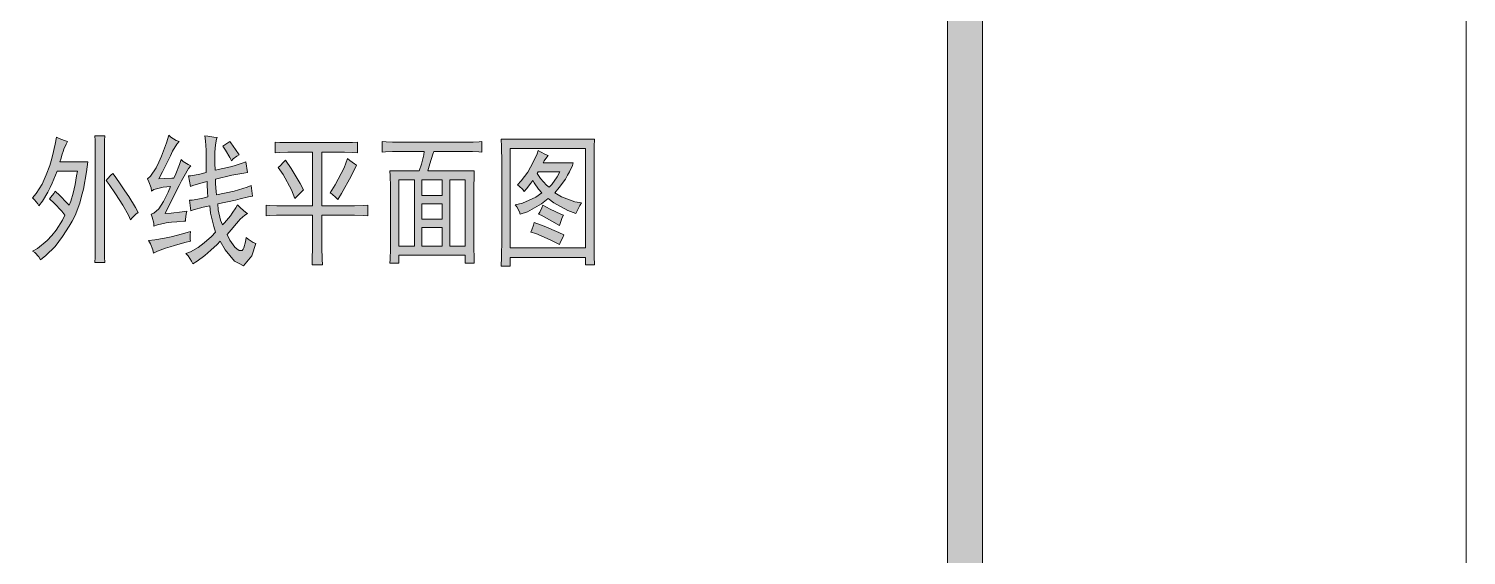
# Model space of a CAD drawing. Header units: millimetres. Extents: x -4415 to 173792, y -78716 to 47289.
# Drawn here: x 165188 to 173792, y -72439 to -69289 of the extents above; entities that cross this region are included whole.
import ezdxf

# ---------------------------------------------------------------- set-up
doc = ezdxf.new("R2010")
doc.units = ezdxf.units.MM

msp = doc.modelspace()

# ---------------------------------------------------------------- hatches: boundary and pattern name
h = msp.add_hatch(color=0)
h.dxf.hatch_style = 2
h.paths.add_polyline_path([(170896.4, -75821.1), (170687.1, -75610.7), (170687.1, 44182.9), (170896.4, 44393.3)])
h = msp.add_hatch(color=0)
h.dxf.hatch_style = 2
h.paths.add_polyline_path([(165419.5, -69964.1), (165410.9, -69979.2), (165398, -70009.2), (165393.7, -70024.3), (165388.3, -70040.4), (165378.7, -70070.4), (165373.3, -70085.4), (165540.8, -70085.4), (165533.2, -70145.6), (165515, -70248.6), (165504.3, -70290.5), (165492.5, -70333.4), (165464.5, -70407.5), (165447.4, -70439.7), (165430.2, -70470.8), (165390.5, -70533.1), (165367.9, -70562.1), (165345.4, -70592.1), (165289.6, -70646.9), (165257.4, -70671.6), (165247.7, -70653.3), (165224.1, -70627.6), (165209.1, -70621.1), (165240.2, -70603.9), (165298.2, -70556.7), (165325, -70525.6), (165351.8, -70494.5), (165390.5, -70434.3), (165403.4, -70405.3), (165385.1, -70381.7), (165340, -70333.4), (165311, -70307.7), (165320.7, -70298), (165337.9, -70274.4), (165346.5, -70260.4), (165373.3, -70287.3), (165415.2, -70330.2), (165430.2, -70345.2), (165439.9, -70321.6), (165453.8, -70272.2), (165459.2, -70247.5), (165464.5, -70221.8), (165474.2, -70169.2), (165478.5, -70142.3), (165357.2, -70142.3), (165348.6, -70164.9), (165328.2, -70213.2), (165315.3, -70240), (165302.4, -70266.9), (165269.2, -70321.6), (165248.8, -70348.5), (165242.3, -70336.6), (165221.9, -70313), (165209.1, -70301.2), (165231.6, -70274.4), (165267, -70219.6), (165279.9, -70191.7), (165292.8, -70163.8), (165314.3, -70106.9), (165321.8, -70079), (165330.4, -70050), (165346.5, -69979.2), (165354, -69937.3), (165369, -69945.9), (165401.2, -69958.8)])
h = msp.add_hatch(color=0)
h.dxf.hatch_style = 2
h.paths.add_polyline_path([(165642.7, -69930.9), (165641.7, -69957.7), (165640.6, -70011.4), (165640.6, -70038.2), (165640.6, -70556.7), (165640.6, -70588.9), (165641.7, -70655.5), (165642.7, -70688.8), (165583.7, -70688.8), (165584.8, -70655.5), (165585.9, -70588.9), (165585.9, -70556.7), (165585.9, -70038.2), (165585.9, -70011.4), (165584.8, -69957.7), (165583.7, -69930.9)])
h = msp.add_hatch(color=0)
h.dxf.hatch_style = 2
h.paths.add_polyline_path([(166088.2, -69964.1), (166074.3, -69979.2), (166048.5, -70022.1), (166035.6, -70050), (166022.8, -70077.9), (165988.4, -70145.6), (165966.9, -70186.4), (165999.1, -70185.3), (166043.2, -70183.1), (166055, -70183.1), (166067.9, -70157.4), (166089.3, -70102.6), (166099, -70071.5), (166111.9, -70083.3), (166141.9, -70102.6), (166158, -70109.1), (166144.1, -70126.2), (166117.2, -70171.3), (166102.2, -70200.3), (166088.2, -70228.2), (166038.9, -70325.9), (166004.5, -70395.7), (166041, -70392.5), (166105.4, -70385), (166133.3, -70381.7), (166130.1, -70398.9), (166125.8, -70427.9), (166125.8, -70439.7), (166116.2, -70439.7), (166074.3, -70444), (166042.1, -70447.2), (166009.9, -70451.5), (165957.3, -70463.3), (165936.9, -70469.8), (165935.8, -70452.6), (165927.2, -70417.2), (165920.8, -70398.9), (165936.9, -70393.5), (165966.9, -70366.7), (165979.8, -70345.2), (165993.8, -70322.7), (166021.7, -70266.9), (166036.7, -70233.6), (165991.6, -70236.8), (165935.8, -70250.8), (165922.9, -70260.4), (165919.7, -70242.2), (165906.8, -70204.6), (165899.3, -70186.4), (165916.5, -70171.3), (165950.8, -70121.9), (165966.9, -70087.6), (165983, -70052.2), (166012, -69972.7), (166026, -69926.6), (166038.9, -69938.4), (166070, -69957.7)])
h = msp.add_hatch(color=0)
h.dxf.hatch_style = 2
h.paths.add_polyline_path([(166249.3, -70041.4), (166249.3, -70016.7), (166246.1, -69960.9), (166241.8, -69930.9), (166258.9, -69931.9), (166295.4, -69937.3), (166314.8, -69940.5), (166310.5, -69950.2), (166305.1, -69983.5), (166304, -70006), (166301.9, -70028.6), (166301.9, -70094), (166304, -70135.9), (166395.3, -70115.5), (166417.8, -70109.1), (166464, -70094), (166486.5, -70085.4), (166497.2, -70149.9), (166474.7, -70153.1), (166427.5, -70161.7), (166402.8, -70166), (166306.2, -70189.6), (166306.2, -70216.4), (166309.4, -70263.6), (166311.5, -70284), (166416.7, -70260.4), (166443.6, -70254), (166495.1, -70236.8), (166518.7, -70227.1), (166527.3, -70290.5), (166502.6, -70295.9), (166452.2, -70307.7), (166425.3, -70314.1), (166320.1, -70337.7), (166322.3, -70372.1), (166336.2, -70434.3), (166347, -70463.3), (166358.8, -70451.5), (166382.4, -70423.6), (166394.2, -70408.6), (166404.9, -70393.5), (166426.4, -70360.3), (166436.1, -70342), (166455.4, -70361.3), (166486.5, -70389.2), (166497.2, -70395.7), (166480.1, -70405.3), (166452.2, -70427.9), (166442.5, -70440.8), (166431.8, -70453.7), (166399.6, -70493.4), (166375.9, -70520.2), (166392, -70553.5), (166421, -70596.4), (166433.9, -70606.1), (166446.8, -70615.8), (166465, -70615.8), (166470.4, -70608.2), (166475.8, -70599.7), (166485.4, -70564.2), (166489.7, -70537.4), (166501.5, -70549.2), (166530.5, -70567.4), (166546.6, -70573.9), (166523, -70648), (166473.6, -70708.1), (166446.8, -70694.1), (166420, -70679.1), (166363.1, -70612.5), (166333, -70561), (166314.8, -70579.3), (166277.2, -70613.6), (166258.9, -70629.7), (166240.7, -70645.8), (166195.6, -70679.1), (166168.8, -70695.2), (166162.3, -70679.1), (166141.9, -70648), (166128, -70635.1), (166154.8, -70623.3), (166201, -70597.5), (166220.3, -70584.6), (166238.5, -70570.7), (166281.5, -70532), (166306.2, -70506.3), (166294.4, -70473), (166276.1, -70393.5), (166270.7, -70348.5), (166231, -70357), (166174.1, -70372.1), (166158, -70378.5), (166149.4, -70314.1), (166165.5, -70314.1), (166221.4, -70304.4), (166260, -70294.8), (166257.9, -70266.9), (166254.6, -70221.8), (166254.6, -70203.5), (166218.1, -70213.2), (166168.8, -70228.2), (166154.8, -70233.6), (166144.1, -70169.2), (166158, -70169.2), (166210.6, -70159.5), (166249.3, -70149.9)])
h = msp.add_hatch(color=0)
h.paths.add_polyline_path([(168573.4, -69950.2), (168572.3, -69993.1), (168571.2, -70085.4), (168571.2, -70135.9), (168571.2, -70496.6), (168571.2, -70549.2), (168572.3, -70651.2), (168573.4, -70702.7), (168519.7, -70702.7), (168519.7, -70658.7), (168069.9, -70658.7), (168069.9, -70709.1), (168016.2, -70709.1), (168017.3, -70656.5), (168018.4, -70549.2), (168018.4, -70493.4), (168018.4, -70135.9), (168018.4, -70087.6), (168017.3, -69994.2), (168016.2, -69950.2)])
h.paths.add_polyline_path([(168519.7, -70600.7), (168519.7, -70004.9), (168069.9, -70004.9), (168069.9, -70600.7)])
h = msp.add_hatch(color=0)
h.dxf.hatch_style = 2
h.paths.add_polyline_path([(166400.6, -70079), (166391, -70059.7), (166365.2, -70016.7), (166349.1, -69991), (166392, -69964.1), (166397.4, -69972.7), (166425.3, -70012.5), (166446.8, -70044.7), (166432.8, -70052.2), (166410.3, -70068.3)])
h = msp.add_hatch(color=0)
h.dxf.hatch_style = 2
h.paths.add_polyline_path([(167055.5, -69970.6), (167075.9, -69970.6), (167126.3, -69969.5), (167155.3, -69967.4), (167155.3, -70031.8), (167127.4, -70029.6), (167076.9, -70028.6), (167055.5, -70028.6), (166942.7, -70028.6), (166942.7, -70348.5), (167107, -70348.5), (167137.1, -70348.5), (167191.8, -70346.3), (167217.6, -70345.2), (167217.6, -70408.6), (167191.8, -70407.5), (167137.1, -70405.3), (167107, -70405.3), (166942.7, -70405.3), (166942.7, -70561), (166942.7, -70597.5), (166943.8, -70668.4), (166944.9, -70702.7), (166883.7, -70702.7), (166884.8, -70668.4), (166885.9, -70597.5), (166885.9, -70561), (166885.9, -70405.3), (166689.4, -70405.3), (166670.1, -70405.3), (166629.3, -70407.5), (166607.8, -70408.6), (166607.8, -70345.2), (166629.3, -70346.3), (166673.3, -70348.5), (166694.8, -70348.5), (166885.9, -70348.5), (166885.9, -70028.6), (166759.2, -70028.6), (166738.8, -70028.6), (166690.5, -70029.6), (166662.6, -70031.8), (166662.6, -69967.4), (166690.5, -69969.5), (166737.7, -69970.6), (166757, -69970.6)])
h = msp.add_hatch(color=0)
h.paths.add_polyline_path([(167827.3, -69967.4), (167847.7, -69967.4), (167883.1, -69965.2), (167900.3, -69964.1), (167900.3, -70028.6), (167881, -70026.4), (167844.5, -70024.3), (167827.3, -70024.3), (167611.5, -70024.3), (167606.2, -70040.4), (167587.9, -70097.3), (167576.1, -70139.1), (167854.1, -70139.1), (167853.1, -70171.3), (167850.9, -70236.8), (167850.9, -70271.2), (167850.9, -70561), (167850.9, -70597.5), (167853.1, -70663), (167854.1, -70692), (167800.5, -70692), (167800.5, -70644.7), (167403.3, -70644.7), (167403.3, -70692), (167349.6, -70692), (167350.7, -70670.5), (167352.8, -70606.1), (167352.8, -70564.2), (167352.8, -70263.6), (167352.8, -70232.5), (167350.7, -70169.2), (167349.6, -70139.1), (167524.6, -70139.1), (167537.5, -70100.5), (167551.4, -70043.6), (167554.6, -70024.3), (167385, -70024.3), (167364.6, -70024.3), (167323.8, -70026.4), (167303.4, -70028.6), (167303.4, -69964.1), (167326, -69965.2), (167365.7, -69967.4), (167385, -69967.4)])
h.paths.add_polyline_path([(167495.6, -70591.1), (167495.6, -70192.8), (167403.3, -70192.8), (167403.3, -70591.1)])
h.paths.add_polyline_path([(167800.5, -70591.1), (167800.5, -70192.8), (167708.2, -70192.8), (167708.2, -70591.1)])
h.paths.add_polyline_path([(167662, -70591.1), (167662, -70479.4), (167540.7, -70479.4), (167540.7, -70591.1)])
h.paths.add_polyline_path([(167662, -70287.3), (167662, -70192.8), (167540.7, -70192.8), (167540.7, -70287.3)])
h.paths.add_polyline_path([(167662, -70429), (167662, -70337.7), (167540.7, -70337.7), (167540.7, -70429)])
h = msp.add_hatch(color=0)
h.paths.add_polyline_path([(168296.4, -70047.9), (168287.8, -70058.6), (168272.8, -70080.1), (168266.4, -70091.9), (168446.7, -70091.9), (168441.4, -70106.9), (168424.2, -70144.5), (168412.4, -70166), (168399.5, -70188.5), (168361.9, -70240), (168336.1, -70271.2), (168376.9, -70295.9), (168456.4, -70325.9), (168496.1, -70331.3), (168486.4, -70346.3), (168470.3, -70378.5), (168462.8, -70395.7), (168413.4, -70377.4), (168329.7, -70331.3), (168296.4, -70304.4), (168256.7, -70336.6), (168173, -70383.9), (168129, -70398.9), (168124.7, -70383.9), (168109.6, -70354.9), (168098.9, -70342), (168142.9, -70333.4), (168222.4, -70298), (168258.9, -70271.2), (168239.5, -70248.6), (168212.7, -70212.1), (168204.1, -70197.1), (168192.3, -70213.2), (168166.5, -70247.5), (168153.7, -70263.6), (168144, -70250.8), (168123.6, -70230.4), (168112.9, -70223.9), (168135.4, -70200.3), (168175.1, -70146.6), (168191.2, -70117.7), (168207.3, -70087.6), (168229.9, -70038.2), (168236.3, -70017.8), (168250.3, -70026.4), (168280.3, -70041.4)])
h.paths.add_polyline_path([(168230.9, -70156.3), (168251.3, -70185.3), (168286.8, -70225), (168301.8, -70236.8), (168319, -70220.7), (168351.2, -70174.5), (168366.2, -70145.6), (168236.3, -70145.6)])
h = msp.add_hatch(color=0)
h.dxf.hatch_style = 2
h.paths.add_polyline_path([(166780.7, -70304.4), (166760.3, -70254), (166710.9, -70161.7), (166680.8, -70118.7), (166691.6, -70109.1), (166713, -70087.6), (166723.8, -70075.8), (166758.1, -70126.2), (166811.8, -70215.3), (166832.2, -70254), (166816.1, -70269), (166790.3, -70294.8)])
h = msp.add_hatch(color=0)
h.dxf.hatch_style = 2
h.paths.add_polyline_path([(166991.1, -70271.2), (167022.2, -70223.9), (167074.8, -70120.9), (167096.3, -70065.1), (167110.2, -70076.9), (167137.1, -70097.3), (167149.9, -70105.8), (167116.7, -70171.3), (167059.8, -70274.4), (167037.2, -70310.9), (167026.5, -70299.1), (167002.9, -70278.7)])
h = msp.add_hatch(color=0)
h.dxf.hatch_style = 2
h.paths.add_polyline_path([(165691.1, -70156.3), (165703.9, -70173.5), (165739.4, -70223.9), (165763, -70259.4), (165786.6, -70293.7), (165826.3, -70358.1), (165842.4, -70389.2), (165828.5, -70398.9), (165805.9, -70420.4), (165796.3, -70432.2), (165784.4, -70405.3), (165751.2, -70345.2), (165729.7, -70310.9), (165707.2, -70277.6), (165668.5, -70220.7), (165651.3, -70197.1), (165658.8, -70186.4), (165679.2, -70166)])
h = msp.add_hatch(color=0)
h.dxf.hatch_style = 2
h.paths.add_polyline_path([(168264.2, -70345.2), (168309.3, -70368.9), (168371.6, -70398.9), (168387.7, -70405.3), (168381.2, -70419.3), (168369.4, -70449.4), (168364.1, -70466.5), (168317.9, -70439.7), (168255.6, -70405.3), (168239.5, -70398.9), (168246, -70387.1), (168258.9, -70360.3)])
h = msp.add_hatch(color=0)
h.dxf.hatch_style = 2
h.paths.add_polyline_path([(168212.7, -70449.4), (168271.7, -70470.8), (168360.8, -70508.4), (168390.9, -70523.4), (168383.4, -70537.4), (168370.5, -70565.3), (168364.1, -70580.3), (168308.2, -70552.4), (168223.4, -70514.8), (168193.4, -70506.3), (168198.7, -70493.4), (168208.4, -70464.4)])
h = msp.add_hatch(color=0)
h.dxf.hatch_style = 2
h.paths.add_polyline_path([(166154.8, -70503), (166153.7, -70522.4), (166153.7, -70550.3), (166154.8, -70561), (166121.5, -70568.5), (166060.3, -70585.7), (166033.5, -70594.3), (166006.7, -70602.9), (165957.3, -70621.1), (165933.7, -70631.9), (165930.4, -70612.5), (165915.4, -70576), (165904.7, -70556.7), (165942.3, -70552.4), (166000.2, -70542.8), (166020.6, -70538.5), (166041, -70534.2), (166107.6, -70517)])

# ---------------------------------------------------------------- linework, layer by layer
at = {"color": 0, "lineweight": 0}
for points in [[(-4415.2, -78716.4), (173791.7, -78716.4), (173791.7, 47288.5), (-4415.2, 47288.5)], [(170896.4, -75821.1), (170687.1, -75610.7), (170687.1, 44182.9), (170896.4, 44393.3)], [(165419.5, -69964.1), (165410.9, -69979.2), (165398, -70009.2), (165393.7, -70024.3), (165388.3, -70040.4), (165378.7, -70070.4), (165373.3, -70085.4), (165540.8, -70085.4), (165533.2, -70145.6), (165515, -70248.6), (165504.3, -70290.5), (165492.5, -70333.4), (165464.5, -70407.5), (165447.4, -70439.7), (165430.2, -70470.8), (165390.5, -70533.1), (165367.9, -70562.1), (165345.4, -70592.1), (165289.6, -70646.9), (165257.4, -70671.6), (165247.7, -70653.3), (165224.1, -70627.6), (165209.1, -70621.1), (165240.2, -70603.9), (165298.2, -70556.7), (165325, -70525.6), (165351.8, -70494.5), (165390.5, -70434.3), (165403.4, -70405.3), (165385.1, -70381.7), (165340, -70333.4), (165311, -70307.7), (165320.7, -70298), (165337.9, -70274.4), (165346.5, -70260.4), (165373.3, -70287.3), (165415.2, -70330.2), (165430.2, -70345.2), (165439.9, -70321.6), (165453.8, -70272.2), (165459.2, -70247.5), (165464.5, -70221.8), (165474.2, -70169.2), (165478.5, -70142.3), (165357.2, -70142.3), (165348.6, -70164.9), (165328.2, -70213.2), (165315.3, -70240), (165302.4, -70266.9), (165269.2, -70321.6), (165248.8, -70348.5), (165242.3, -70336.6), (165221.9, -70313), (165209.1, -70301.2), (165231.6, -70274.4), (165267, -70219.6), (165279.9, -70191.7), (165292.8, -70163.8), (165314.3, -70106.9), (165321.8, -70079), (165330.4, -70050), (165346.5, -69979.2), (165354, -69937.3), (165369, -69945.9), (165401.2, -69958.8)], [(165642.7, -69930.9), (165641.7, -69957.7), (165640.6, -70011.4), (165640.6, -70038.2), (165640.6, -70556.7), (165640.6, -70588.9), (165641.7, -70655.5), (165642.7, -70688.8), (165583.7, -70688.8), (165584.8, -70655.5), (165585.9, -70588.9), (165585.9, -70556.7), (165585.9, -70038.2), (165585.9, -70011.4), (165584.8, -69957.7), (165583.7, -69930.9)], [(166088.2, -69964.1), (166074.3, -69979.2), (166048.5, -70022.1), (166035.6, -70050), (166022.8, -70077.9), (165988.4, -70145.6), (165966.9, -70186.4), (165999.1, -70185.3), (166043.2, -70183.1), (166055, -70183.1), (166067.9, -70157.4), (166089.3, -70102.6), (166099, -70071.5), (166111.9, -70083.3), (166141.9, -70102.6), (166158, -70109.1), (166144.1, -70126.2), (166117.2, -70171.3), (166102.2, -70200.3), (166088.2, -70228.2), (166038.9, -70325.9), (166004.5, -70395.7), (166041, -70392.5), (166105.4, -70385), (166133.3, -70381.7), (166130.1, -70398.9), (166125.8, -70427.9), (166125.8, -70439.7), (166116.2, -70439.7), (166074.3, -70444), (166042.1, -70447.2), (166009.9, -70451.5), (165957.3, -70463.3), (165936.9, -70469.8), (165935.8, -70452.6), (165927.2, -70417.2), (165920.8, -70398.9), (165936.9, -70393.5), (165966.9, -70366.7), (165979.8, -70345.2), (165993.8, -70322.7), (166021.7, -70266.9), (166036.7, -70233.6), (165991.6, -70236.8), (165935.8, -70250.8), (165922.9, -70260.4), (165919.7, -70242.2), (165906.8, -70204.6), (165899.3, -70186.4), (165916.5, -70171.3), (165950.8, -70121.9), (165966.9, -70087.6), (165983, -70052.2), (166012, -69972.7), (166026, -69926.6), (166038.9, -69938.4), (166070, -69957.7)], [(166249.3, -70041.4), (166249.3, -70016.7), (166246.1, -69960.9), (166241.8, -69930.9), (166258.9, -69931.9), (166295.4, -69937.3), (166314.8, -69940.5), (166310.5, -69950.2), (166305.1, -69983.5), (166304, -70006), (166301.9, -70028.6), (166301.9, -70094), (166304, -70135.9), (166395.3, -70115.5), (166417.8, -70109.1), (166464, -70094), (166486.5, -70085.4), (166497.2, -70149.9), (166474.7, -70153.1), (166427.5, -70161.7), (166402.8, -70166), (166306.2, -70189.6), (166306.2, -70216.4), (166309.4, -70263.6), (166311.5, -70284), (166416.7, -70260.4), (166443.6, -70254), (166495.1, -70236.8), (166518.7, -70227.1), (166527.3, -70290.5), (166502.6, -70295.9), (166452.2, -70307.7), (166425.3, -70314.1), (166320.1, -70337.7), (166322.3, -70372.1), (166336.2, -70434.3), (166347, -70463.3), (166358.8, -70451.5), (166382.4, -70423.6), (166394.2, -70408.6), (166404.9, -70393.5), (166426.4, -70360.3), (166436.1, -70342), (166455.4, -70361.3), (166486.5, -70389.2), (166497.2, -70395.7), (166480.1, -70405.3), (166452.2, -70427.9), (166442.5, -70440.8), (166431.8, -70453.7), (166399.6, -70493.4), (166375.9, -70520.2), (166392, -70553.5), (166421, -70596.4), (166433.9, -70606.1), (166446.8, -70615.8), (166465, -70615.8), (166470.4, -70608.2), (166475.8, -70599.7), (166485.4, -70564.2), (166489.7, -70537.4), (166501.5, -70549.2), (166530.5, -70567.4), (166546.6, -70573.9), (166523, -70648), (166473.6, -70708.1), (166446.8, -70694.1), (166420, -70679.1), (166363.1, -70612.5), (166333, -70561), (166314.8, -70579.3), (166277.2, -70613.6), (166258.9, -70629.7), (166240.7, -70645.8), (166195.6, -70679.1), (166168.8, -70695.2), (166162.3, -70679.1), (166141.9, -70648), (166128, -70635.1), (166154.8, -70623.3), (166201, -70597.5), (166220.3, -70584.6), (166238.5, -70570.7), (166281.5, -70532), (166306.2, -70506.3), (166294.4, -70473), (166276.1, -70393.5), (166270.7, -70348.5), (166231, -70357), (166174.1, -70372.1), (166158, -70378.5), (166149.4, -70314.1), (166165.5, -70314.1), (166221.4, -70304.4), (166260, -70294.8), (166257.9, -70266.9), (166254.6, -70221.8), (166254.6, -70203.5), (166218.1, -70213.2), (166168.8, -70228.2), (166154.8, -70233.6), (166144.1, -70169.2), (166158, -70169.2), (166210.6, -70159.5), (166249.3, -70149.9)], [(168573.4, -69950.2), (168572.3, -69993.1), (168571.2, -70085.4), (168571.2, -70135.9), (168571.2, -70496.6), (168571.2, -70549.2), (168572.3, -70651.2), (168573.4, -70702.7), (168519.7, -70702.7), (168519.7, -70658.7), (168069.9, -70658.7), (168069.9, -70709.1), (168016.2, -70709.1), (168017.3, -70656.5), (168018.4, -70549.2), (168018.4, -70493.4), (168018.4, -70135.9), (168018.4, -70087.6), (168017.3, -69994.2), (168016.2, -69950.2)], [(166400.6, -70079), (166391, -70059.7), (166365.2, -70016.7), (166349.1, -69991), (166392, -69964.1), (166397.4, -69972.7), (166425.3, -70012.5), (166446.8, -70044.7), (166432.8, -70052.2), (166410.3, -70068.3)], [(167055.5, -69970.6), (167075.9, -69970.6), (167126.3, -69969.5), (167155.3, -69967.4), (167155.3, -70031.8), (167127.4, -70029.6), (167076.9, -70028.6), (167055.5, -70028.6), (166942.7, -70028.6), (166942.7, -70348.5), (167107, -70348.5), (167137.1, -70348.5), (167191.8, -70346.3), (167217.6, -70345.2), (167217.6, -70408.6), (167191.8, -70407.5), (167137.1, -70405.3), (167107, -70405.3), (166942.7, -70405.3), (166942.7, -70561), (166942.7, -70597.5), (166943.8, -70668.4), (166944.9, -70702.7), (166883.7, -70702.7), (166884.8, -70668.4), (166885.9, -70597.5), (166885.9, -70561), (166885.9, -70405.3), (166689.4, -70405.3), (166670.1, -70405.3), (166629.3, -70407.5), (166607.8, -70408.6), (166607.8, -70345.2), (166629.3, -70346.3), (166673.3, -70348.5), (166694.8, -70348.5), (166885.9, -70348.5), (166885.9, -70028.6), (166759.2, -70028.6), (166738.8, -70028.6), (166690.5, -70029.6), (166662.6, -70031.8), (166662.6, -69967.4), (166690.5, -69969.5), (166737.7, -69970.6), (166757, -69970.6)], [(167827.3, -69967.4), (167847.7, -69967.4), (167883.1, -69965.2), (167900.3, -69964.1), (167900.3, -70028.6), (167881, -70026.4), (167844.5, -70024.3), (167827.3, -70024.3), (167611.5, -70024.3), (167606.2, -70040.4), (167587.9, -70097.3), (167576.1, -70139.1), (167854.1, -70139.1), (167853.1, -70171.3), (167850.9, -70236.8), (167850.9, -70271.2), (167850.9, -70561), (167850.9, -70597.5), (167853.1, -70663), (167854.1, -70692), (167800.5, -70692), (167800.5, -70644.7), (167403.3, -70644.7), (167403.3, -70692), (167349.6, -70692), (167350.7, -70670.5), (167352.8, -70606.1), (167352.8, -70564.2), (167352.8, -70263.6), (167352.8, -70232.5), (167350.7, -70169.2), (167349.6, -70139.1), (167524.6, -70139.1), (167537.5, -70100.5), (167551.4, -70043.6), (167554.6, -70024.3), (167385, -70024.3), (167364.6, -70024.3), (167323.8, -70026.4), (167303.4, -70028.6), (167303.4, -69964.1), (167326, -69965.2), (167365.7, -69967.4), (167385, -69967.4)], [(168519.7, -70600.7), (168519.7, -70004.9), (168069.9, -70004.9), (168069.9, -70600.7)], [(168296.4, -70047.9), (168287.8, -70058.6), (168272.8, -70080.1), (168266.4, -70091.9), (168446.7, -70091.9), (168441.4, -70106.9), (168424.2, -70144.5), (168412.4, -70166), (168399.5, -70188.5), (168361.9, -70240), (168336.1, -70271.2), (168376.9, -70295.9), (168456.4, -70325.9), (168496.1, -70331.3), (168486.4, -70346.3), (168470.3, -70378.5), (168462.8, -70395.7), (168413.4, -70377.4), (168329.7, -70331.3), (168296.4, -70304.4), (168256.7, -70336.6), (168173, -70383.9), (168129, -70398.9), (168124.7, -70383.9), (168109.6, -70354.9), (168098.9, -70342), (168142.9, -70333.4), (168222.4, -70298), (168258.9, -70271.2), (168239.5, -70248.6), (168212.7, -70212.1), (168204.1, -70197.1), (168192.3, -70213.2), (168166.5, -70247.5), (168153.7, -70263.6), (168144, -70250.8), (168123.6, -70230.4), (168112.9, -70223.9), (168135.4, -70200.3), (168175.1, -70146.6), (168191.2, -70117.7), (168207.3, -70087.6), (168229.9, -70038.2), (168236.3, -70017.8), (168250.3, -70026.4), (168280.3, -70041.4)], [(166780.7, -70304.4), (166760.3, -70254), (166710.9, -70161.7), (166680.8, -70118.7), (166691.6, -70109.1), (166713, -70087.6), (166723.8, -70075.8), (166758.1, -70126.2), (166811.8, -70215.3), (166832.2, -70254), (166816.1, -70269), (166790.3, -70294.8)], [(166991.1, -70271.2), (167022.2, -70223.9), (167074.8, -70120.9), (167096.3, -70065.1), (167110.2, -70076.9), (167137.1, -70097.3), (167149.9, -70105.8), (167116.7, -70171.3), (167059.8, -70274.4), (167037.2, -70310.9), (167026.5, -70299.1), (167002.9, -70278.7)], [(165691.1, -70156.3), (165703.9, -70173.5), (165739.4, -70223.9), (165763, -70259.4), (165786.6, -70293.7), (165826.3, -70358.1), (165842.4, -70389.2), (165828.5, -70398.9), (165805.9, -70420.4), (165796.3, -70432.2), (165784.4, -70405.3), (165751.2, -70345.2), (165729.7, -70310.9), (165707.2, -70277.6), (165668.5, -70220.7), (165651.3, -70197.1), (165658.8, -70186.4), (165679.2, -70166)], [(167495.6, -70591.1), (167495.6, -70192.8), (167403.3, -70192.8), (167403.3, -70591.1)], [(167662, -70287.3), (167662, -70192.8), (167540.7, -70192.8), (167540.7, -70287.3)], [(167800.5, -70591.1), (167800.5, -70192.8), (167708.2, -70192.8), (167708.2, -70591.1)], [(168230.9, -70156.3), (168251.3, -70185.3), (168286.8, -70225), (168301.8, -70236.8), (168319, -70220.7), (168351.2, -70174.5), (168366.2, -70145.6), (168236.3, -70145.6)], [(167662, -70429), (167662, -70337.7), (167540.7, -70337.7), (167540.7, -70429)], [(168264.2, -70345.2), (168309.3, -70368.9), (168371.6, -70398.9), (168387.7, -70405.3), (168381.2, -70419.3), (168369.4, -70449.4), (168364.1, -70466.5), (168317.9, -70439.7), (168255.6, -70405.3), (168239.5, -70398.9), (168246, -70387.1), (168258.9, -70360.3)], [(168212.7, -70449.4), (168271.7, -70470.8), (168360.8, -70508.4), (168390.9, -70523.4), (168383.4, -70537.4), (168370.5, -70565.3), (168364.1, -70580.3), (168308.2, -70552.4), (168223.4, -70514.8), (168193.4, -70506.3), (168198.7, -70493.4), (168208.4, -70464.4)], [(166154.8, -70503), (166153.7, -70522.4), (166153.7, -70550.3), (166154.8, -70561), (166121.5, -70568.5), (166060.3, -70585.7), (166033.5, -70594.3), (166006.7, -70602.9), (165957.3, -70621.1), (165933.7, -70631.9), (165930.4, -70612.5), (165915.4, -70576), (165904.7, -70556.7), (165942.3, -70552.4), (166000.2, -70542.8), (166020.6, -70538.5), (166041, -70534.2), (166107.6, -70517)], [(167662, -70591.1), (167662, -70479.4), (167540.7, -70479.4), (167540.7, -70591.1)]]:
    msp.add_lwpolyline(points, close=True, dxfattribs=at)

doc.saveas('drawing.dxf')
